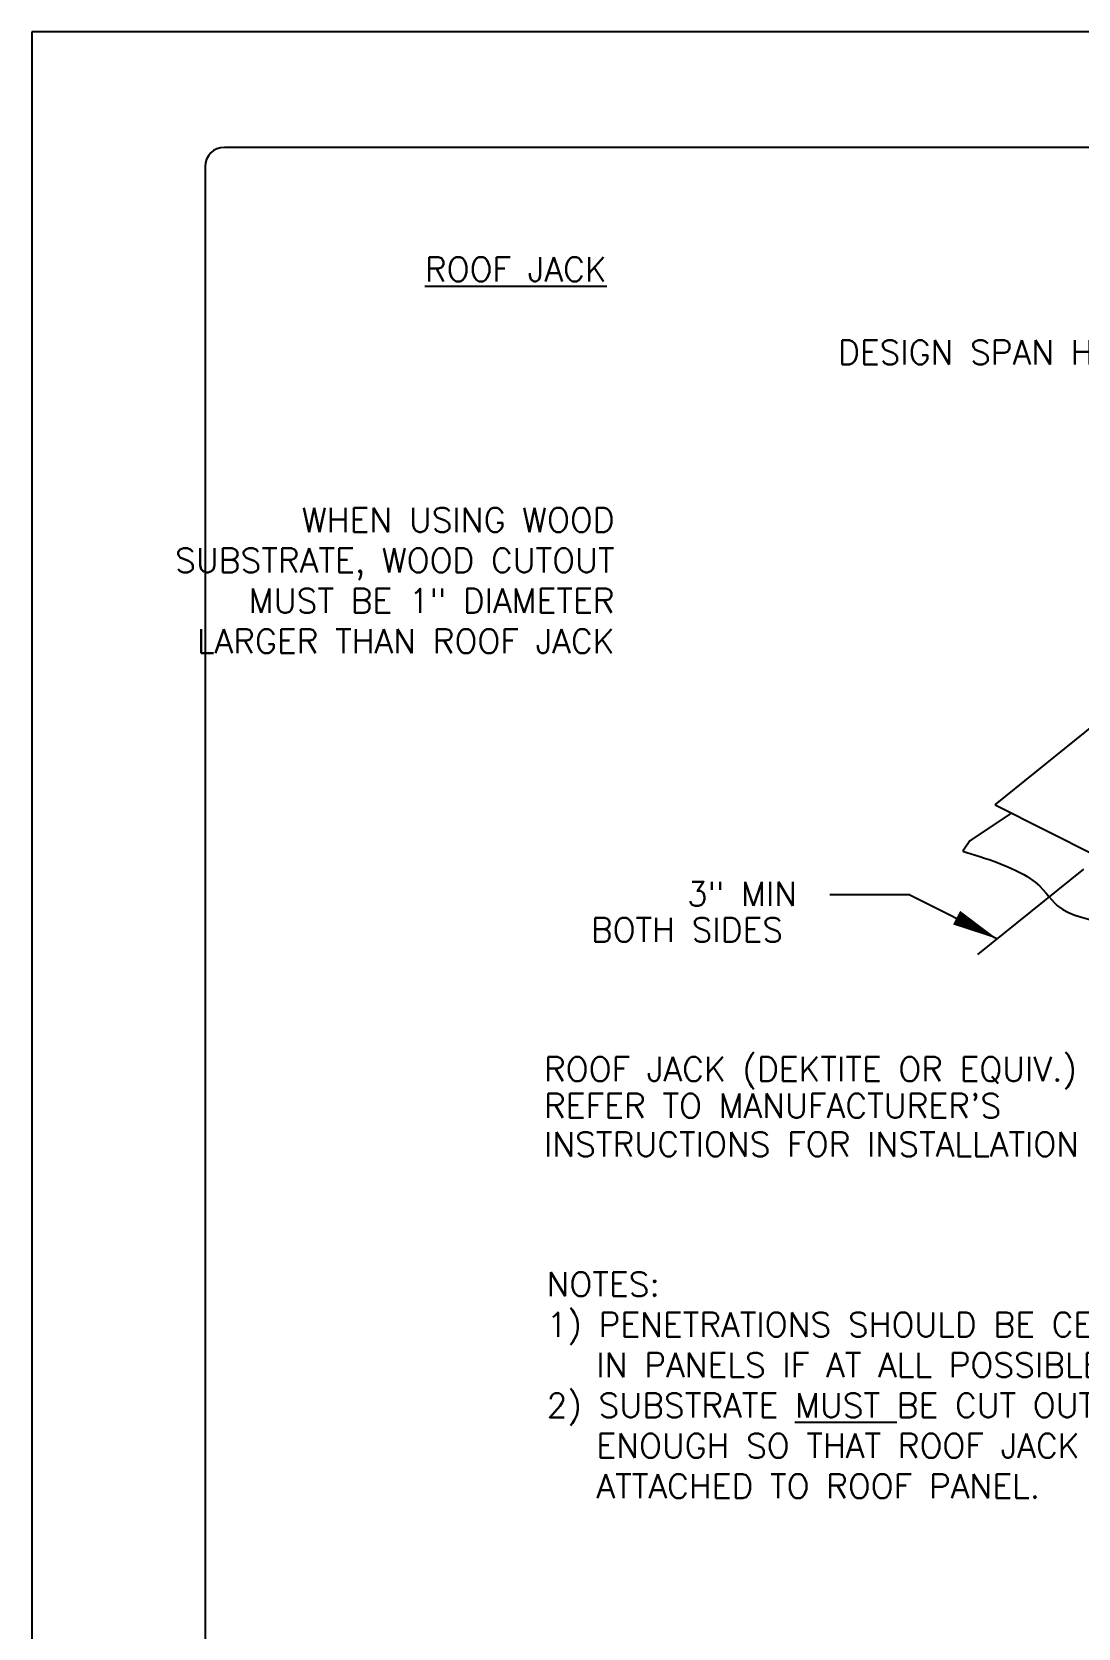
# Model space of a CAD drawing. Extents: x 137.7 to 146.2, y -37.9 to -26.9.
# Drawn here: x 137.71 to 141.1, y -32.06 to -26.87 of the extents above; entities that cross this region are included whole.
import ezdxf

# ---------------------------------------------------------------- set-up
doc = ezdxf.new("R2010")
doc.units = 0
doc.header["$LTSCALE"] = 0.5
doc.header["$MEASUREMENT"] = 0
for name, color, linetype in [('BORDER', 9, 'CONTINUOUS'), ('DIM', 4, 'CONTINUOUS'), ('DWG', 2, 'CONTINUOUS'), ('PEN2', 7, 'CONTINUOUS')]:
    doc.layers.add(name, color=color, linetype=linetype)
doc.styles.get("Standard").update_dxf_attribs({"font": 'romans.shx'})
doc.dimstyles.get("Standard").update_dxf_attribs({"dimtxt": 0.18, "dimasz": 0.18, "dimexe": 0.18, "dimexo": 0.0625, "dimgap": 0.09, "dimtad": 0, "dimtih": 1, "dimtoh": 1, "dimdec": 4, "dimzin": 0, "dimdsep": 46, "dimtxsty": 'Standard', "dimcen": 0.09, "dimadec": 0, "dimazin": 0, "dimtfac": 1, "dimtdec": 4, "dimtofl": 0, "dimtmove": 0, "dimatfit": 3, "dimfxl": 0, "dimtolj": 1, "dimtzin": 0, "dimarcsym": 0})

msp = doc.modelspace()

# ---------------------------------------------------------------- linework, layer by layer
at = {"layer": 'BORDER'}
for p, q in [((146.2055, -26.8697), (137.7055, -26.8697)), ((137.7055, -26.8697), (137.7055, -37.8697)), ((145.768, -27.2447), (138.3305, -27.2447)), ((138.268, -27.3072), (138.268, -37.4322))]:
    msp.add_line(p, q, dxfattribs=at)
msp.add_arc((138.3305, -27.3072), 0.0625, 90, 180, dxfattribs=at)
at = {"layer": 'DIM', "color": 5}
for p, q in [((140.7776, -29.8673), (141.1226, -29.5894)), ((140.5572, -29.6736), (140.2976, -29.6736)), ((140.5572, -29.6736), (140.8417, -29.8157))]:
    msp.add_line(p, q, dxfattribs=at)
msp.add_lwpolyline([(140.8419, -29.8169, 0, 0.05, 0), (140.7089, -29.7475, 0.05, 0.05, 0)], format="xyseb", dxfattribs=at)
at = {"layer": 'DWG'}
for p, q in [((142.2853, -28.2089), (140.8339, -29.3795)), ((140.8339, -29.3813), (141.1609, -29.5451))]:
    msp.add_line(p, q, dxfattribs=at)
at = {"layer": 'DWG', "color": 46}
for p, q in [((140.8865, -29.4077), (140.7522, -29.4976)), ((140.7522, -29.4976), (140.7291, -29.5316))]:
    msp.add_line(p, q, dxfattribs=at)
msp.add_open_spline([(140.7291, -29.5316), (140.7975, -29.5517), (140.9739, -29.6094), (141.0565, -29.7869), (141.3282, -29.7475), (141.403, -29.9171), (141.6334, -29.8716), (141.8244, -30.111), (142.1644, -30.2124), (142.3613, -30.3716), (142.5824, -30.427), (142.6718, -30.5175), (142.81, -30.6384), (142.8343, -30.5927)], degree=3, knots=[0.14434, 0.14434, 0.14434, 0.14434, 0.296785, 0.421186, 0.79013, 0.836487, 0.924916, 1.374775, 1.649044, 1.974618, 2.13149, 2.285822, 2.441051, 2.441051, 2.441051, 2.441051], dxfattribs=at)
at = {"layer": 'PEN2'}
for p in [(140.8339, -29.3795), (140.8351, -29.3807)]:
    msp.add_line(p, (140.8339, -29.3813), dxfattribs=at)

# ---------------------------------------------------------------- texts
at = {"layer": 'DIM'}
for s, p in [('%%UROOF JACK', (138.982, -27.6801)), ('DESIGN SPAN HP PANEL', (140.3239, -27.95)), ('3" MIN', (139.8331, -29.7093)), ('BOTH SIDES', (139.5209, -29.8262)), ('ROOF JACK (DEKTITE OR EQUIV.)', (139.3687, -30.2786)), ("REFER TO MANUFACTURER'S", (139.3687, -30.3978)), ('INSTRUCTIONS FOR INSTALLATION', (139.3687, -30.5229))]:
    msp.add_text(s, height=0.07875, dxfattribs=at).set_placement(p)
at = {"layer": 'DIM', "insert": (139.598, -28.6522), "char_height": 0.07875, "attachment_point": 6}
msp.add_mtext('WHEN USING WOOD \\PSUBSTRATE, WOOD CUTOUT\\PMUST BE 1" DIAMETER\\PLARGER THAN ROOF JACK', dxfattribs=at)
at = {"layer": 'DIM', "insert": (139.3771, -30.8987), "char_height": 0.07875, "width": 2.9312, "attachment_point": 1}
msp.add_mtext('NOTES:\\P1) PENETRATIONS SHOULD BE CENTERED\\P   IN PANELS IF AT ALL POSSIBLE\\P2) SUBSTRATE {\\LMUST} BE CUT OUT\\P   ENOUGH SO THAT ROOF JACK IS ONLY \\P   ATTACHED TO ROOF PANEL.', dxfattribs=at)

# ---------------------------------------------------------------- leaders
at = {"layer": 'DIM', "color": 5, "path_type": 1, "annotation_type": 0, "has_hookline": 1, "hookline_direction": 1, "text_width": 1.6087}
msp.add_leader([(142.0318, -29.256), (141.8175, -29.0817), (141.7427, -28.9672), (141.6032, -28.8278), (141.4387, -28.7382), (141.2357, -28.6522)], dimstyle='Standard', dxfattribs=at)

doc.saveas('drawing.dxf')
